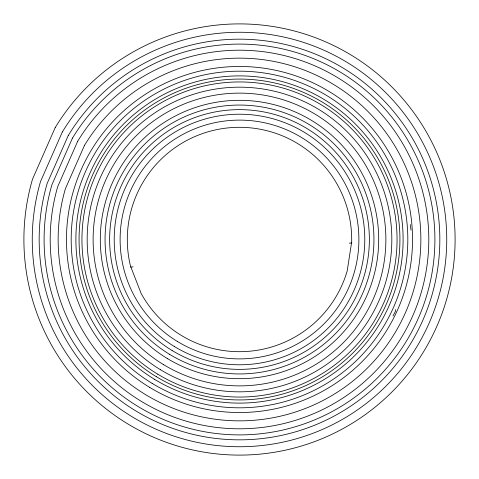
<?xml version="1.0" encoding="UTF-8"?>
<svg xmlns="http://www.w3.org/2000/svg" width="479" height="479" viewBox="0 0 479 479"><rect width="100%" height="100%" fill="white"/><g stroke="black" fill="none" stroke-linecap="round" stroke-linejoin="round"><path stroke-width="0.72" d="M351.52 242.931L347.203 270.916A112.194 112.194 0 0 1 141.125 293.441L130.869 267.048M392.99 316.002L395.636 310.973L395.57 309.566M133.084 266.809L130.617 267.078L130.516 266.144A112.194 112.194 0 0 1 227.309 127.971A112.194 112.194 0 0 1 351.664 241.973L351.772 242.901L349.311 243.17M410.281 224.555L411 230.148M55.199 127.612L32.524 179.128A215.604 215.604 0 0 0 272.258 452.601A215.604 215.604 0 0 0 418.79 119.756A215.604 215.604 0 0 0 55.199 127.612M62.348 131.953L40.547 181.469A207.245 207.245 0 0 0 270.982 444.338A207.245 207.245 0 0 0 411.838 124.396A207.245 207.245 0 0 0 62.348 131.953M68.252 135.533L47.176 183.403A200.342 200.342 0 0 0 269.934 437.513A200.342 200.342 0 0 0 406.096 128.234A200.342 200.342 0 0 0 68.252 135.533M72.467 138.096L51.912 184.78A195.402 195.402 0 0 0 269.186 432.633A195.402 195.402 0 0 0 401.995 130.971A195.402 195.402 0 0 0 72.467 138.096M77.682 141.263L57.767 186.493A189.307 189.307 0 0 0 268.258 426.609A189.307 189.307 0 0 0 396.923 134.359A189.307 189.307 0 0 0 77.682 141.263M84.478 145.388L65.401 188.714A181.355 181.355 0 0 0 267.054 418.748A181.355 181.355 0 0 0 390.313 138.772A181.355 181.355 0 0 0 84.478 145.388M149.705 387.403A173.027 173.027 0 0 0 412.485 243.308A173.027 173.027 0 0 0 156.304 87.783A173.027 173.027 0 0 0 149.705 387.403M152.154 383.38A168.321 168.321 0 0 0 407.779 243.206A168.321 168.321 0 0 0 158.573 91.914A168.321 168.321 0 0 0 152.154 383.38M167.267 358.484A139.191 139.191 0 0 0 378.655 242.566A139.191 139.191 0 0 0 172.578 117.457A139.191 139.191 0 0 0 167.267 358.484M169.728 354.424A134.449 134.449 0 0 0 373.913 242.458A134.449 134.449 0 0 0 174.859 121.612A134.449 134.449 0 0 0 169.728 354.424M177.541 341.551A119.385 119.385 0 0 0 358.861 242.129A119.385 119.385 0 0 0 182.098 134.821A119.385 119.385 0 0 0 177.541 341.551M174.482 346.592A125.282 125.282 0 0 0 364.753 242.26A125.282 125.282 0 0 0 179.26 129.647A125.282 125.282 0 0 0 174.482 346.592M172.105 350.508A129.869 129.869 0 0 0 369.333 242.362A129.869 129.869 0 0 0 177.056 125.63A129.869 129.869 0 0 0 172.105 350.508M163.537 364.627A146.376 146.376 0 0 0 385.84 242.721A146.376 146.376 0 0 0 169.123 111.152A146.376 146.376 0 0 0 163.537 364.627M160.453 369.71A152.322 152.322 0 0 0 391.786 242.853A152.322 152.322 0 0 0 166.261 105.937A152.322 152.322 0 0 0 160.453 369.71M157.735 374.183A157.561 157.561 0 0 0 397.019 242.967A157.561 157.561 0 0 0 163.746 101.35A157.561 157.561 0 0 0 157.735 374.183M156.244 376.638A160.429 160.429 0 0 0 399.887 243.033A160.429 160.429 0 0 0 162.363 98.83A160.429 160.429 0 0 0 156.244 376.638M154.597 379.356A163.608 163.608 0 0 0 403.067 243.104A163.608 163.608 0 0 0 160.836 96.045A163.608 163.608 0 0 0 154.597 379.356"/></g></svg>
